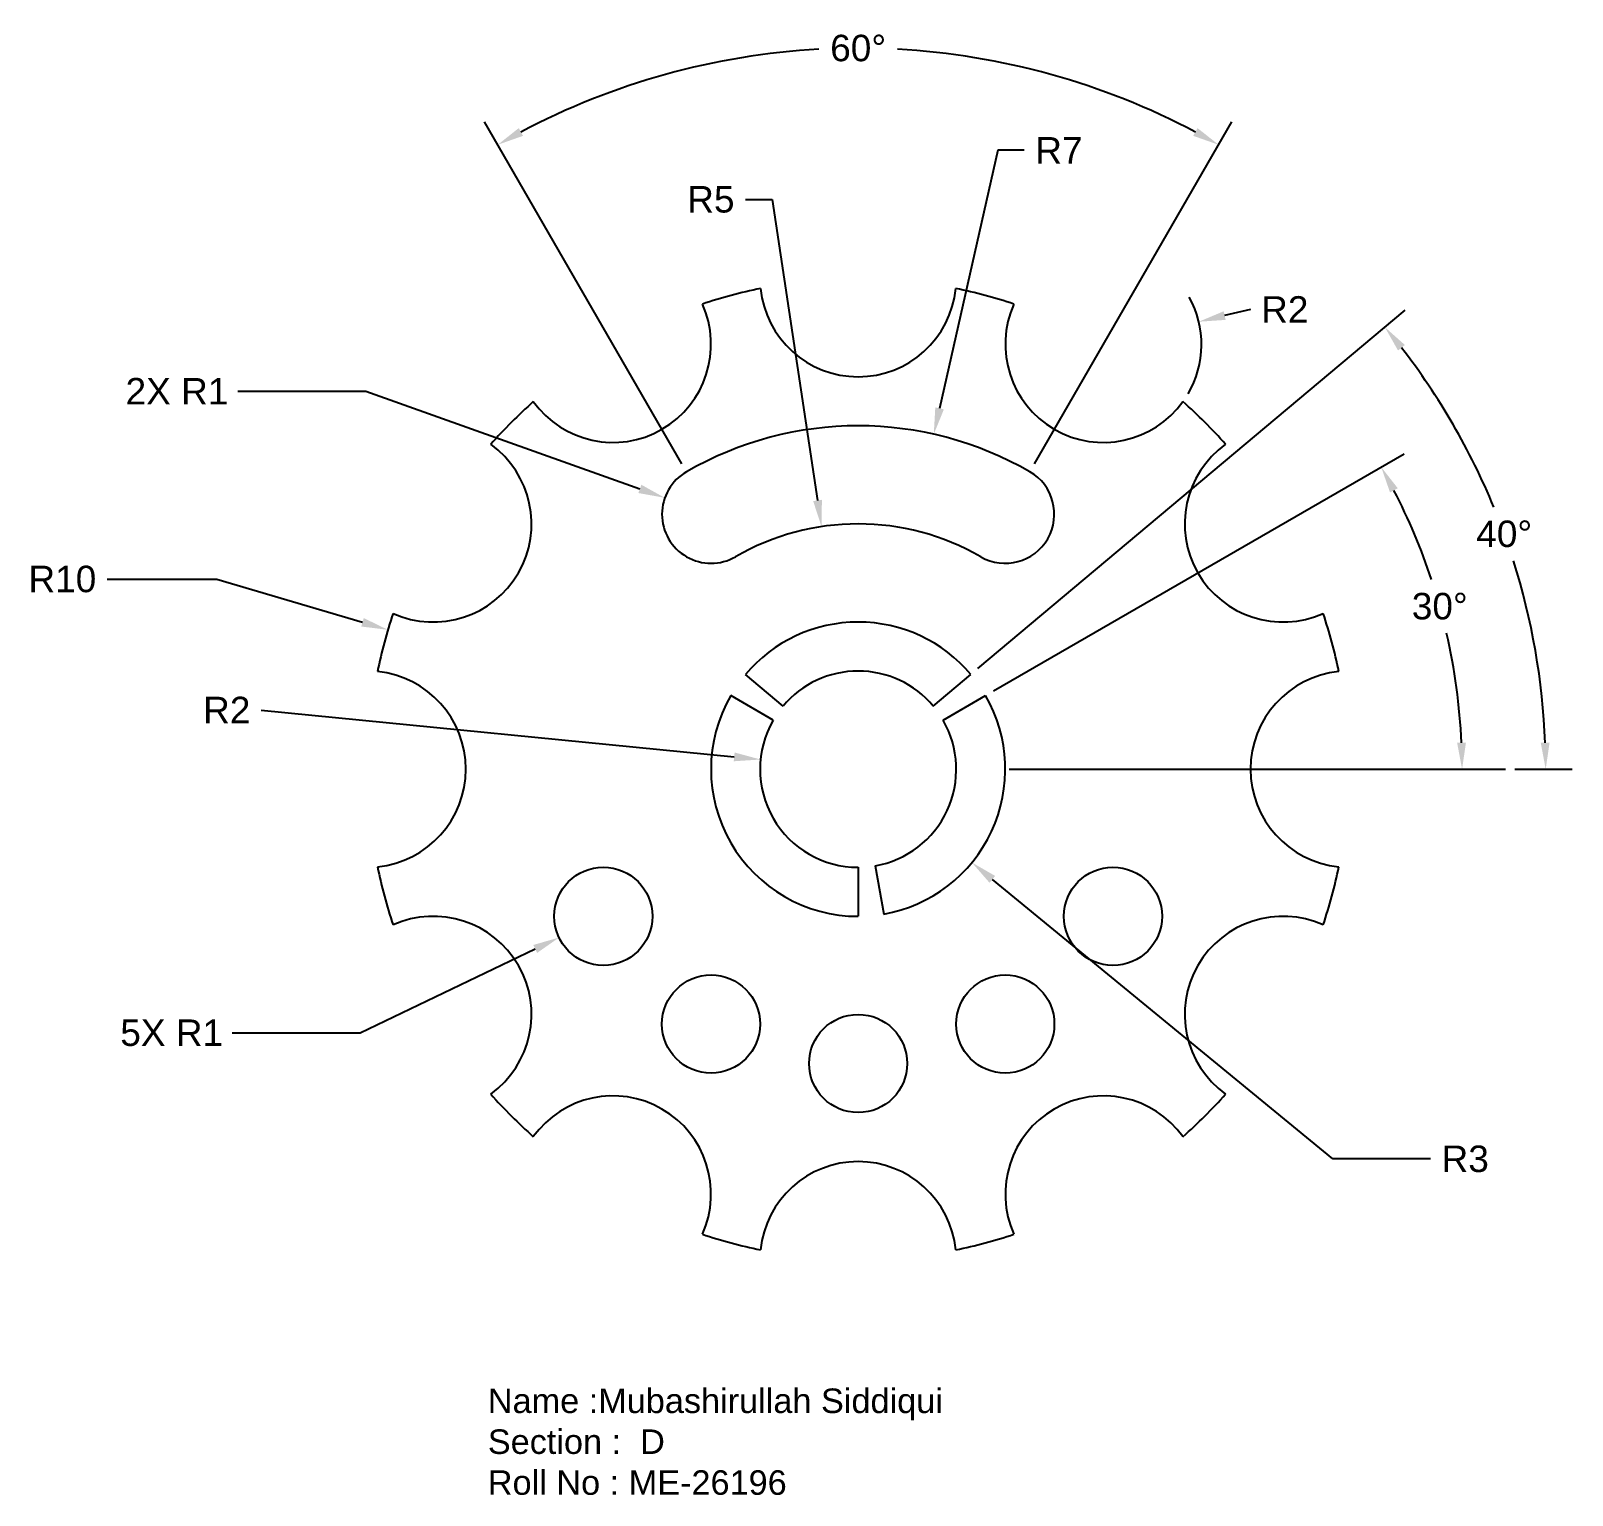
# Model space of a CAD drawing. Header units: millimetres. Extents: x 10.8 to 42.2, y 0.6 to 30.4.
import ezdxf

# ---------------------------------------------------------------- set-up
doc = ezdxf.new("R2010")
doc.units = ezdxf.units.MM
doc.header["$MEASUREMENT"] = 0
doc.styles.get("Standard").update_dxf_attribs({"font": 'arial.ttf'})
doc.dimstyles.get("Standard").update_dxf_attribs({"dimscale": 3, "dimtxt": 0.18, "dimasz": 0.18, "dimexe": 0.18, "dimexo": 0.0625, "dimgap": 0.09, "dimtad": 0, "dimtih": 1, "dimtoh": 1, "dimdec": 0, "dimzin": 0, "dimdsep": 46, "dimtxsty": 'Standard', "dimcen": 0.09, "dimadec": 0, "dimazin": 0, "dimtfac": 1, "dimtdec": 0, "dimtofl": 0, "dimtmove": 0, "dimatfit": 3, "dimfxl": 1, "dimtolj": 1, "dimtzin": 0, "dimarcsym": 0})

# ---------------------------------------------------------------- blocks, each defined once
blk = doc.blocks.new('*D1')
at = {"color": 0, "lineweight": -2, "transparency": 16777216}
for p, q in [((30.516, 27.982), (29.328, 22.721)), ((31.056, 27.982), (30.516, 27.982))]:
    blk.add_line(p, q, dxfattribs=at)
at = {"color": 0, "transparency": 16777216}
blk.add_solid([(29.241, 22.741), (29.416, 22.701), (29.21, 22.195)], dxfattribs=at)
at = {"layer": 'Defpoints', "color": 0, "transparency": 16777216}
for p in [(29.21, 22.195), (27.668, 15.366)]:
    blk.add_point(p, dxfattribs=at)
at = {"color": 0, "transparency": 16777216, "insert": (31.762, 27.982), "char_height": 0.54, "attachment_point": 5}
blk.add_mtext('\\A1;R7', dxfattribs=at)
blk = doc.blocks.new('*D2')
at = {"color": 0, "lineweight": -2, "transparency": 16777216}
for p, q in [((25.372, 26.98), (25.912, 26.98)), ((25.912, 26.98), (26.84, 20.844))]:
    blk.add_line(p, q, dxfattribs=at)
at = {"color": 0, "transparency": 16777216}
blk.add_solid([(26.929, 20.858), (26.751, 20.831), (26.921, 20.31)], dxfattribs=at)
at = {"layer": 'Defpoints', "color": 0, "transparency": 16777216}
for p in [(26.921, 20.31), (27.668, 15.366)]:
    blk.add_point(p, dxfattribs=at)
at = {"color": 0, "transparency": 16777216, "insert": (24.665, 26.98), "char_height": 0.54, "attachment_point": 5}
blk.add_mtext('\\A1;R5', dxfattribs=at)
blk = doc.blocks.new('*D4')
at = {"color": 0, "lineweight": -2, "transparency": 16777216}
for p, q in [((17.513, 9.99), (21.083, 11.701)), ((14.904, 9.99), (17.513, 9.99))]:
    blk.add_line(p, q, dxfattribs=at)
at = {"color": 0, "transparency": 16777216}
blk.add_solid([(21.044, 11.782), (21.122, 11.62), (21.57, 11.934)], dxfattribs=at)
at = {"layer": 'Defpoints', "color": 0, "transparency": 16777216}
for p in [(22.472, 12.366), (21.57, 11.934)]:
    blk.add_point(p, dxfattribs=at)
at = {"color": 0, "transparency": 16777216, "insert": (13.671, 9.99), "char_height": 0.54, "attachment_point": 5}
blk.add_mtext('\\A1;5X R1', dxfattribs=at)
blk = doc.blocks.new('*D6')
at = {"color": 0, "lineweight": -2, "transparency": 16777216}
blk.add_line((35.665, 24.738), (35.139, 24.613), dxfattribs=at)
blk.add_arc((32.668, 24.027), 2, 329.6323, 28.8156, dxfattribs=at)
at = {"color": 0, "transparency": 16777216}
blk.add_solid([(35.119, 24.7), (35.16, 24.525), (34.614, 24.488)], dxfattribs=at)
at = {"layer": 'Defpoints', "color": 0, "transparency": 16777216}
for p in [(34.614, 24.488), (32.668, 24.027)]:
    blk.add_point(p, dxfattribs=at)
at = {"color": 0, "transparency": 16777216, "insert": (36.367, 24.738), "char_height": 0.54, "attachment_point": 5}
blk.add_mtext('\\A1;R2', dxfattribs=at)
blk = doc.blocks.new('*D7')
at = {"color": 0, "lineweight": -2, "transparency": 16777216}
for p, q in [((37.347, 7.419), (30.404, 13.12)), ((39.34, 7.419), (37.347, 7.419))]:
    blk.add_line(p, q, dxfattribs=at)
at = {"color": 0, "transparency": 16777216}
blk.add_solid([(30.461, 13.19), (30.347, 13.05), (29.987, 13.463)], dxfattribs=at)
at = {"layer": 'Defpoints', "color": 0, "transparency": 16777216}
for p in [(27.668, 15.366), (29.987, 13.463)]:
    blk.add_point(p, dxfattribs=at)
at = {"color": 0, "transparency": 16777216, "insert": (40.046, 7.419), "char_height": 0.54, "attachment_point": 5}
blk.add_mtext('\\A1;R3', dxfattribs=at)
blk = doc.blocks.new('*D9')
at = {"color": 0, "lineweight": -2, "transparency": 16777216}
for p, q in [((12.356, 19.24), (14.593, 19.24)), ((14.593, 19.24), (17.562, 18.36))]:
    blk.add_line(p, q, dxfattribs=at)
at = {"color": 0, "transparency": 16777216}
blk.add_solid([(17.588, 18.446), (17.537, 18.274), (18.08, 18.207)], dxfattribs=at)
at = {"layer": 'Defpoints', "color": 0, "transparency": 16777216}
for p in [(18.08, 18.207), (27.668, 15.366)]:
    blk.add_point(p, dxfattribs=at)
at = {"color": 0, "transparency": 16777216, "insert": (11.442, 19.24), "char_height": 0.54, "attachment_point": 5}
blk.add_mtext('\\A1;R10', dxfattribs=at)
blk = doc.blocks.new('*D11')
at = {"color": 0, "lineweight": -2, "transparency": 16777216}
for p, q in [((24.074, 21.591), (20.049, 28.562)), ((31.262, 21.591), (35.287, 28.562))]:
    blk.add_line(p, q, dxfattribs=at)
for start, end in [(93.1248, 117.8947), (62.1053, 86.8752)]:
    blk.add_arc((27.668, 15.366), 14.697, start, end, dxfattribs=at)
at = {"color": 0, "transparency": 16777216}
for points in [[(20.835, 28.277), (20.748, 28.435), (20.319, 28.095)], [(34.588, 28.435), (34.5, 28.277), (35.017, 28.095)]]:
    blk.add_solid(points, dxfattribs=at)
at = {"layer": 'Defpoints', "color": 0, "transparency": 16777216}
for p in [(30.22, 29.84), (24.168, 21.429), (31.168, 21.429), (27.668, 15.366)]:
    blk.add_point(p, dxfattribs=at)
at = {"color": 0, "transparency": 16777216, "insert": (27.668, 30.064), "char_height": 0.54, "attachment_point": 5}
blk.add_mtext('\\A1;60°', dxfattribs=at)
blk = doc.blocks.new('*D12')
at = {"color": 0, "lineweight": -2, "transparency": 16777216}
blk.add_line((30.428, 16.96), (38.8, 21.794), dxfattribs=at)
for start, end in [(18.2934, 27.4873), (2.5127, 13.016)]:
    blk.add_arc((27.668, 15.366), 12.314, start, end, dxfattribs=at)
at = {"color": 0, "transparency": 16777216}
for points in [[(38.513, 21.007), (38.671, 21.093), (38.333, 21.524)], [(40.061, 15.908), (39.881, 15.904), (39.982, 15.366)]]:
    blk.add_solid(points, dxfattribs=at)
at = {"layer": 'Defpoints', "color": 0, "transparency": 16777216}
for p in [(39.795, 17.505), (30.266, 16.866), (29.4, 16.366), (30.668, 15.366), (40.868, 15.366)]:
    blk.add_point(p, dxfattribs=at)
at = {"color": 0, "transparency": 16777216, "insert": (39.527, 18.686), "char_height": 0.54, "attachment_point": 5}
blk.add_mtext('\\A1;30°', dxfattribs=at)
blk = doc.blocks.new('*D13')
at = {"color": 0, "lineweight": -2, "transparency": 16777216}
for p, q in [((30.11, 17.415), (38.821, 24.725)), ((41.055, 15.366), (42.227, 15.366))]:
    blk.add_line(p, q, dxfattribs=at)
for start, end in [(22.3924, 37.7928), (2.2072, 17.6435)]:
    blk.add_arc((27.668, 15.366), 14.019, start, end, dxfattribs=at)
at = {"color": 0, "transparency": 16777216}
for points in [[(38.676, 23.901), (38.816, 24.014), (38.407, 24.377)], [(41.766, 15.908), (41.586, 15.905), (41.687, 15.366)]]:
    blk.add_solid(points, dxfattribs=at)
at = {"layer": 'Defpoints', "color": 0, "transparency": 16777216}
for p in [(41.309, 18.599), (29.966, 17.295), (29.2, 16.652), (30.749, 15.366), (40.868, 15.366)]:
    blk.add_point(p, dxfattribs=at)
at = {"color": 0, "transparency": 16777216, "insert": (40.841, 20.161), "char_height": 0.54, "attachment_point": 5}
blk.add_mtext('\\A1;40°', dxfattribs=at)
blk = doc.blocks.new('*D14')
at = {"color": 0, "lineweight": -2, "transparency": 16777216}
blk.add_line((15.497, 16.572), (25.14, 15.617), dxfattribs=at)
at = {"color": 0, "transparency": 16777216}
blk.add_solid([(25.149, 15.706), (25.131, 15.527), (25.678, 15.563)], dxfattribs=at)
at = {"layer": 'Defpoints', "color": 0, "transparency": 16777216}
for p in [(25.678, 15.563), (27.668, 15.366)]:
    blk.add_point(p, dxfattribs=at)
at = {"color": 0, "transparency": 16777216, "insert": (14.794, 16.572), "char_height": 0.54, "attachment_point": 5}
blk.add_mtext('\\A1;R2', dxfattribs=at)
blk = doc.blocks.new('*D15')
at = {"color": 0, "lineweight": -2, "transparency": 16777216}
for p, q in [((15.017, 23.071), (17.631, 23.071)), ((17.631, 23.071), (23.217, 21.08))]:
    blk.add_line(p, q, dxfattribs=at)
at = {"color": 0, "transparency": 16777216}
blk.add_solid([(23.248, 21.164), (23.187, 20.995), (23.726, 20.898)], dxfattribs=at)
at = {"layer": 'Defpoints', "color": 0, "transparency": 16777216}
for p in [(23.726, 20.898), (24.668, 20.563)]:
    blk.add_point(p, dxfattribs=at)
at = {"color": 0, "transparency": 16777216, "insert": (13.779, 23.071), "char_height": 0.54, "attachment_point": 5}
blk.add_mtext('\\A1;2X R1', dxfattribs=at)

msp = doc.modelspace()

# ---------------------------------------------------------------- linework, layer by layer
for p, q in [((26.136, 16.652), (25.37, 17.295)), ((29.2, 16.652), (29.966, 17.295)), ((25.936, 16.366), (25.07, 16.866)), ((29.4, 16.366), (30.266, 16.866)), ((30.749, 15.366), (40.868, 15.366)), ((27.668, 13.366), (27.668, 12.366)), ((28.015, 13.397), (28.189, 12.412))]:
    msp.add_line(p, q)
for centre in [(22.472, 12.366), (32.864, 12.366), (24.668, 10.17), (30.668, 10.17), (27.668, 9.366)]:
    msp.add_circle(centre, 1)
for centre, radius, start, end in [((27.668, 15.366), 10, 101.4783, 108.5217), ((27.668, 25.366), 2, 185.7392, 354.2608), ((27.668, 15.366), 10, 71.4783, 78.5217), ((22.668, 24.027), 2, 215.7392, 24.2608), ((32.668, 24.027), 2, 155.7392, 324.2608), ((27.668, 15.366), 10, 131.4783, 138.5217), ((27.668, 15.366), 10, 41.4783, 48.5217), ((27.668, 15.366), 7, 60, 120), ((19.008, 20.366), 2, 245.7392, 54.2608), ((36.328, 20.366), 2, 125.7392, 294.2608), ((24.668, 20.563), 1, 120, 300), ((30.668, 20.563), 1, 240, 60), ((27.668, 15.366), 5, 60, 120), ((27.668, 15.366), 10, 161.4783, 168.5217), ((27.668, 15.366), 10, 11.4783, 18.5217), ((27.668, 15.366), 3, 40, 140), ((17.668, 15.366), 2, 275.7392, 84.2608), ((27.668, 15.366), 2, 40, 140), ((37.668, 15.366), 2, 95.7392, 264.2608), ((27.668, 15.366), 3, 150, 270), ((27.668, 15.366), 3, 280, 30), ((27.668, 15.366), 2, 150, 270), ((27.668, 15.366), 2, 280, 30), ((27.668, 15.366), 10, 191.4783, 198.5217), ((27.668, 15.366), 10, 341.4783, 348.5217), ((19.008, 10.366), 2, 305.7392, 114.2608), ((36.328, 10.366), 2, 65.7392, 234.2608), ((27.668, 15.366), 10, 221.4783, 228.5217), ((22.668, 6.706), 2, 335.7392, 144.2608), ((32.668, 6.706), 2, 35.7392, 204.2608), ((27.668, 15.366), 10, 311.4783, 318.5217), ((27.668, 5.366), 2, 5.7392, 174.2608), ((27.668, 15.366), 10, 251.4783, 258.5217), ((27.668, 15.366), 10, 281.4783, 288.5217)]:
    msp.add_arc(centre, radius, start, end)

# ---------------------------------------------------------------- texts
at = {"insert": (20.117, 2.74), "char_height": 0.5, "attachment_point": 1}
msp.add_mtext_dynamic_manual_height_columns('Name :Mubashirullah Siddiqui\\PSection :  D\\PRoll No : ME-26196', width=20.01103, gutter_width=1, heights=[0], dxfattribs=at)

# ---------------------------------------------------------------- dimensions: what is measured, and where the dimension line sits
dim = msp.add_angular_dim_3p(base=(30.22, 29.84), center=(27.668, 15.366), p1=(31.168, 21.429), p2=(24.168, 21.429), dimstyle='Standard')
dim.commit()
dim.dimension.update_dxf_attribs({"geometry": '*D11', "text_midpoint": (27.668, 30.064)})
for mpoint, picture, middle in [((29.21, 22.195), '*D1', (31.762, 27.982)), ((26.921, 20.31), '*D2', (24.665, 26.98)), ((18.08, 18.207), '*D9', (11.442, 19.24)), ((25.678, 15.563), '*D14', (15.497, 16.572)), ((29.987, 13.463), '*D7', (40.046, 7.419))]:
    dim = msp.add_radius_dim(center=(27.668, 15.366), mpoint=mpoint, dimstyle='Standard', override={"dimcen": 0})
    dim.commit()
    dim.dimension.update_dxf_attribs({"geometry": picture, "text_midpoint": middle, "dimtype": 164})
dim = msp.add_radius_dim(center=(32.668, 24.027), mpoint=(34.614, 24.488), dimstyle='Standard', override={"dimcen": 0})
dim.commit()
dim.dimension.update_dxf_attribs({"geometry": '*D6', "text_midpoint": (36.367, 24.738)})
dim = msp.add_angular_dim_2l(base=(41.309, 18.599), line1=((29.2, 16.652), (29.966, 17.295)), line2=((30.749, 15.366), (40.868, 15.366)), dimstyle='Standard')
dim.commit()
dim.dimension.update_dxf_attribs({"geometry": '*D13', "text_midpoint": (40.841, 20.161)})
for center, mpoint, text, picture, middle in [((24.668, 20.563), (23.726, 20.898), '2X <>', '*D15', (13.779, 23.071)), ((22.472, 12.366), (21.57, 11.934), '5X <>', '*D4', (13.671, 9.99))]:
    dim = msp.add_radius_dim(center=center, mpoint=mpoint, text=text, dimstyle='Standard', override={"dimcen": 0})
    dim.commit()
    dim.dimension.update_dxf_attribs({"geometry": picture, "text_midpoint": middle, "dimtype": 164})
dim = msp.add_angular_dim_2l(base=(39.795, 17.505), line1=((29.4, 16.366), (30.266, 16.866)), line2=((30.668, 15.366), (40.868, 15.366)), dimstyle='Standard')
dim.commit()
dim.dimension.update_dxf_attribs({"geometry": '*D12', "text_midpoint": (39.527, 18.686), "dimtype": 162})

doc.saveas('drawing.dxf')
